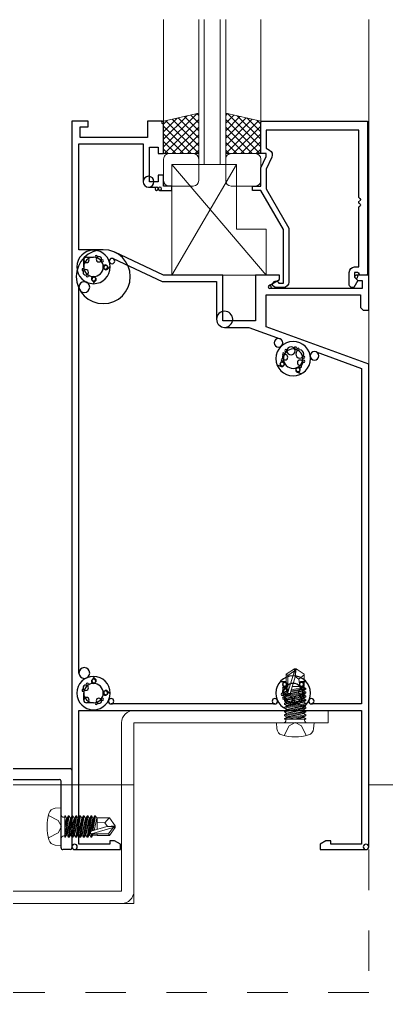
# Model space of a CAD drawing. Units: millimetres at full size, sheet at 1:50. Extents: x -17704 to 55037, y -1981 to 18549.
# Drawn here: x 3236 to 3508, y 1330 to 2052 of the extents above; entities that cross this region are included whole.
import ezdxf

# ---------------------------------------------------------------- set-up
doc = ezdxf.new("R2010")
doc.units = ezdxf.units.MM
doc.header["$LTSCALE"] = 50
doc.linetypes.add('USER4', pattern=[1.2, 0.6, -0.6])
doc.layers.add('0-0_0', color=7, linetype='Continuous')
doc.layers.add('F-0', color=7, linetype='Continuous', lineweight=18)

# ---------------------------------------------------------------- blocks, each defined once
blk = doc.blocks.new('2')
at = {"layer": '0-0_0'}
for p, q in [((16.3, 157.6), (16.3, 158.4)), ((2, 23), (13.3, 23)), ((34, 5), (34, 28)), ((156, 0), (170, 0))]:
    blk.add_line(p, q, dxfattribs=at)
for points in [[(196, 308), (0, 308), (0, 25)], [(16.3, 167.6), (16.3, 291.7), (188, 291.7), (188, 258), (181.7, 254.4)], [(164.3, 8), (156, 8), (156, 107.3), (198, 180), (213, 180), (213, 188), (198, 188), (198, 221.6), (188, 243), (188, 248), (198, 248), (198, 306)], [(177.7, 241.5), (188, 219.3), (188, 182.7), (146, 109.9), (146, 10)], [(24, 38), (16.3, 38), (16.3, 148.4)], [(18.3, 28), (24, 28), (24, 19.6)], [(23.4, 18.2), (18.3, 13), (25.8, 0), (29, 0)]]:
    blk.add_lwpolyline(points, dxfattribs=at)
for centre, radius, start, end in [((196, 306), 2, 0, 90), ((186.7, 245.7), 10, 120, 205), ((16.3, 163), 3, 113.5782, 246.4218), ((14.3, 167.6), 2, 293.5782, 360), ((16.3, 153), 3, 113.5782, 246.4218), ((14.3, 158.4), 2, 0, 66.4218), ((14.3, 157.6), 2, 293.5782, 0), ((14.3, 148.4), 2, 0, 66.4218), ((24, 28), 10, 0, 90), ((2, 25), 2, 180, 270), ((13.3, 26), 3, 270, 0), ((18.3, 26), 2, 90, 180), ((22, 19.6), 2, 315, 0), ((29, 5), 5, 270, 0), ((156, 10), 10, 180, 270), ((170, 6), 6, 270, 160.5288)]:
    blk.add_arc(centre, radius, start, end, dxfattribs=at)
blk = doc.blocks.new('2(1)')
at = {"layer": '0-0_0'}
for p, q in [((408, 1228), (393, 1228)), ((523, 1098), (510, 1098)), ((528, 1080), (528, 1093)), ((484.2, 1076.1), (479, 1081.3)), ((490.8, 1077.1), (489.8, 1076.1)), ((506.1, 1059.8), (507.1, 1060.8)), ((511.3, 1049), (506.1, 1054.2)), ((537, 327.3), (537, 1042.7)), ((132.6, 885), (124.5, 882)), ((134.5, 891.4), (135, 890.1)), ((156.6, 898), (156.1, 899.3)), ((169.9, 898.5), (161.7, 895.6)), ((115.9, 311), (124.5, 311)), ((128.5, 307), (128.5, 305.6)), ((151.5, 305.6), (151.5, 307)), ((155.5, 311), (164.1, 311)), ((506.1, 315.8), (511.3, 321)), ((507.1, 309.2), (506.1, 310.2)), ((479, 288.7), (484.2, 293.9)), ((489.8, 293.9), (490.8, 292.9)), ((528, 277), (528, 290)), ((510, 272), (523, 272)), ((173.8, 270), (477.3, 270))]:
    blk.add_line(p, q, dxfattribs=at)
for points in [[(387, 1222), (365, 1222), (365, 1230), (380, 1230), (380, 1250), (390, 1250), (390, 1238), (406, 1238), (406, 1302), (390, 1302), (390, 1290), (380, 1290), (380, 1348)], [(382, 1350), (410, 1350), (410, 1320), (535, 1320), (535, 1340), (520, 1340), (520, 1350), (550, 1350), (550, 5)], [(537, 1308), (418, 1308), (418, 1238)], [(491.9, 1112), (537, 1112), (537, 1308)], [(184.7, 1045.6), (165, 1057), (165, 1065), (210, 1065), (210, 980), (270, 980), (270, 1065), (380, 1065), (470.7, 1107.3)], [(473.6, 1095.4), (382.7, 1053), (282, 1053), (282, 983)], [(0, 5), (0, 900), (190, 969.2), (190, 1028), (15, 1028), (15, 1005), (10, 1000), (0, 1000), (0, 1065), (23, 1065)], [(25.1, 1059.9), (20.2, 1055), (12, 1055), (12, 1040), (183.2, 1040)], [(267, 968), (221.9, 968), (164.3, 947)], [(97.6, 922.8), (13, 892), (13, 270), (106.2, 270)], [(545, 0), (460, 0), (460, 10), (470.9, 16.3), (480, 16.3), (480, 10), (537, 10), (537, 258), (13, 258), (13, 10), (70, 10), (70, 16.3), (79.1, 16.3), (90, 10), (90, 0), (5, 0)]]:
    blk.add_lwpolyline(points, dxfattribs=at)
for centre, radius in [((382, 1348), 2), ((408, 1238), 10), ((387, 1225), 3), ((393, 1225), 3), ((491.9, 1062), 50), ((510, 1080), 31), ((510, 1080), 31), ((504.9, 1099.3), 2), ((475.7, 1090.9), 5), ((487, 1078.9), 4), ((488, 1079.9), 4), ((493.6, 1091.4), 2), ((510, 1080), 18), ((510, 1080), 18), ((510, 1080), 18), ((510, 1080), 18), ((500, 1094.3), 5), ((523, 1093), 5), ((23, 1062), 3), ((524.3, 1070), 5), ((521.4, 1063.6), 2), ((529.3, 1074.9), 2), ((508.9, 1057), 4), ((509.9, 1058), 4), ((527, 1042.7), 10), ((183.2, 1043), 3), ((267, 983), 15), ((140, 910), 32), ((140, 910), 32), ((167, 939.5), 8), ((100.3, 915.2), 8), ((127.7, 918.6), 7.5), ((140, 910), 18), ((140, 910), 18), ((140, 910), 18), ((140, 910), 18), ((140, 910), 18), ((130.6, 927.7), 2), ((135.9, 929.6), 2), ((143.9, 924.5), 7.5), ((153.4, 924.9), 2), ((157.9, 918.8), 2), ((120.2, 912.8), 2), ((120.6, 905.2), 2), ((127, 902.5), 5), ((154.8, 912.6), 5), ((159.9, 900.6), 4), ((160.4, 899.3), 4), ((159.9, 907.8), 2), ((126.2, 895.6), 2), ((130.8, 890), 4), ((131.2, 888.7), 4), ((527, 327.3), 10), ((140, 290), 32), ((140, 290), 32), ((124.5, 307), 4), ((124.5, 305.6), 4), ((140, 290), 18), ((140, 290), 18), ((140, 290), 18), ((140, 290), 18), ((140, 290), 18), ((155.5, 307), 4), ((155.5, 305.6), 4), ((510, 290), 31), ((510, 290), 31), ((510, 290), 18), ((510, 290), 18), ((510, 290), 18), ((510, 290), 18), ((508.9, 313), 4), ((509.9, 312), 4), ((521.4, 306.4), 2), ((120.1, 287.8), 2), ((122.1, 298.8), 2), ((125.2, 292.6), 5), ((154.8, 292.6), 5), ((157.9, 298.8), 2), ((159.9, 287.8), 2), ((487, 291.1), 4), ((488, 290.1), 4), ((524.3, 300), 5), ((529.3, 295.1), 2), ((106.2, 275), 5), ((122.3, 280.6), 2), ((131.4, 277.7), 7.5), ((137.2, 270.2), 2), ((142.8, 270.2), 2), ((148.6, 277.7), 7.5), ((157.7, 280.6), 2), ((173.8, 275), 5), ((477.3, 275), 5), ((493.6, 278.6), 2), ((500, 275.7), 5), ((504.9, 270.7), 2), ((523, 277), 5), ((5, 5), 5), ((545, 5), 5)]:
    blk.add_circle(centre, radius, dxfattribs=at)
blk = doc.blocks.new('K')
at = {"layer": '0-0_0'}
for p, q in [((3, 0), (147, 0)), ((0, -147), (0, -3)), ((150, -3), (150, -17)), ((20, -147), (20, -23)), ((147, -20), (23, -20)), ((3, -150), (17, -150))]:
    blk.add_line(p, q, dxfattribs=at)
for centre, start, end in [((3, -3), 90, 180), ((147, -3), 0, 90), ((147, -17), 270, 0), ((23, -23), 90, 180), ((3, -147), 180, 270), ((17, -147), 270, 0)]:
    blk.add_arc(centre, 3, start, end, dxfattribs=at)

msp = doc.modelspace()

# ---------------------------------------------------------------- linework, layer by layer
at = {"layer": 'F-0'}
for p, q in [((3343.12, 1976.13), (3343.12, 2051.63)), ((3369.12, 1944.13), (3369.12, 2051.63)), ((3373.12, 1944.13), (3373.12, 2051.63)), ((3385.12, 1944.13), (3385.12, 2051.63)), ((3389.12, 1944.13), (3389.12, 2051.63)), ((3415.12, 1976.13), (3415.12, 2051.63)), ((3495.12, 1496.13), (3495.12, 2051.63)), ((3343.12, 1976.13), (3369.12, 1982.13)), ((3343.12, 1957.1), (3367.86, 1981.84)), ((3343.12, 1962.76), (3360.51, 1980.14)), ((3343.12, 1968.41), (3353.15, 1978.44)), ((3343.81, 1952.13), (3369.12, 1977.44)), ((3369.12, 1957.84), (3349.39, 1977.58)), ((3369.12, 1963.5), (3353.99, 1978.64)), ((3369.12, 1969.16), (3358.58, 1979.7)), ((3369.12, 1974.81), (3363.18, 1980.76)), ((3369.12, 1980.47), (3367.78, 1981.82)), ((3415.12, 1976.13), (3389.12, 1982.13)), ((3389.12, 1980.47), (3390.47, 1981.82)), ((3389.12, 1974.81), (3395.06, 1980.76)), ((3389.12, 1969.16), (3399.66, 1979.7)), ((3389.12, 1963.5), (3404.26, 1978.64)), ((3389.12, 1957.84), (3408.85, 1977.58)), ((3414.43, 1952.13), (3389.12, 1977.44)), ((3415.12, 1957.1), (3390.38, 1981.84)), ((3415.12, 1962.76), (3397.74, 1980.14)), ((3415.12, 1968.41), (3405.09, 1978.44)), ((3343.12, 1974.07), (3345.8, 1976.75)), ((3343.12, 1952.13), (3343.12, 1976.13)), ((3363.52, 1952.13), (3343.12, 1972.53)), ((3369.12, 1952.19), (3344.79, 1976.51)), ((3349.46, 1952.13), (3369.12, 1971.79)), ((3389.12, 1952.19), (3413.45, 1976.51)), ((3408.78, 1952.13), (3389.12, 1971.79)), ((3394.72, 1952.13), (3415.12, 1972.53)), ((3415.12, 1974.07), (3412.44, 1976.75)), ((3415.12, 1952.13), (3415.12, 1976.13)), ((3357.87, 1952.13), (3343.12, 1966.87)), ((3355.12, 1952.13), (3369.12, 1966.13)), ((3403.12, 1952.13), (3389.12, 1966.13)), ((3400.38, 1952.13), (3415.12, 1966.87)), ((3352.21, 1952.13), (3343.12, 1961.22)), ((3346.55, 1952.13), (3343.12, 1955.56)), ((3360.78, 1952.13), (3369.12, 1960.47)), ((3397.46, 1952.13), (3389.12, 1960.47)), ((3406.03, 1952.13), (3415.12, 1961.22)), ((3411.69, 1952.13), (3415.12, 1955.56)), ((3369.12, 1952.13), (3343.12, 1952.13)), ((3343.12, 1932.13), (3343.12, 1948.13)), ((3347.12, 1952.13), (3365.12, 1952.13)), ((3366.43, 1952.13), (3369.12, 1954.81)), ((3369.12, 1948.13), (3369.12, 1932.13)), ((3391.81, 1952.13), (3389.12, 1954.81)), ((3389.12, 1952.13), (3415.12, 1952.13)), ((3389.12, 1948.13), (3389.12, 1932.13)), ((3411.12, 1952.13), (3393.12, 1952.13)), ((3415.12, 1932.13), (3415.12, 1948.13)), ((3349.12, 1944.13), (3419.12, 1862.13)), ((3397.12, 1944.13), (3349.12, 1862.13)), ((3369.12, 1944.13), (3389.12, 1944.13)), ((3365.12, 1928.13), (3347.12, 1928.13)), ((3393.12, 1928.13), (3411.12, 1928.13)), ((3434.07, 1566.08), (3440.07, 1570.13)), ((3435.27, 1565.31), (3440.07, 1568.68)), ((3440.07, 1570.13), (3441.27, 1570.13)), ((3440.07, 1568.68), (3440.07, 1570.13)), ((3440.67, 1564.1), (3440.67, 1570.13)), ((3440.67, 1564.1), (3441.27, 1570.13)), ((3447.27, 1566.08), (3441.27, 1570.13)), ((3443.47, 1562.53), (3447.27, 1565.78)), ((3447.27, 1556.93), (3447.27, 1566.08)), ((3440.67, 1564.1), (3437.23, 1552.5)), ((3435.27, 1553.32), (3432.75, 1552.88)), ((3448.58, 1552.88), (3432.75, 1550.08)), ((3432.75, 1552.18), (3432.75, 1552.88)), ((3432.75, 1552.18), (3435.27, 1552.63)), ((3432.75, 1552.18), (3434.27, 1551.3)), ((3432.75, 1549.38), (3448.58, 1552.18)), ((3434.07, 1556.93), (3435.27, 1556.93)), ((3434.27, 1556.93), (3434.27, 1553.75)), ((3447.07, 1554.1), (3434.27, 1551.3)), ((3434.27, 1550.95), (3447.07, 1553.75)), ((3447.07, 1551.3), (3434.27, 1548.5)), ((3434.27, 1551.3), (3434.27, 1550.95)), ((3437.37, 1553), (3448.58, 1554.98)), ((3448.58, 1555.68), (3437.59, 1553.73)), ((3437.83, 1554.53), (3447.07, 1556.55)), ((3438.54, 1556.93), (3447.27, 1556.93)), ((3447.07, 1556.9), (3447.07, 1556.55)), ((3448.58, 1555.68), (3447.07, 1556.55)), ((3448.58, 1554.98), (3447.07, 1554.1)), ((3447.07, 1554.1), (3447.07, 1553.75)), ((3448.58, 1552.88), (3447.07, 1553.75)), ((3448.58, 1552.18), (3447.07, 1551.3)), ((3447.07, 1551.3), (3447.07, 1550.95)), ((3448.58, 1554.98), (3448.58, 1555.68)), ((3448.58, 1552.18), (3448.58, 1552.88)), ((3432.75, 1550.08), (3434.27, 1550.95)), ((3448.58, 1550.08), (3432.75, 1547.28)), ((3432.75, 1549.38), (3432.75, 1550.08)), ((3432.75, 1549.38), (3434.27, 1548.5)), ((3432.75, 1546.58), (3448.58, 1549.38)), ((3432.75, 1547.28), (3434.27, 1548.15)), ((3448.58, 1547.28), (3432.75, 1544.48)), ((3432.75, 1546.58), (3432.75, 1547.28)), ((3432.75, 1546.58), (3434.27, 1545.7)), ((3432.75, 1543.78), (3448.58, 1546.58)), ((3432.75, 1544.48), (3434.27, 1545.35)), ((3448.58, 1544.48), (3432.75, 1541.68)), ((3432.75, 1543.78), (3432.75, 1544.48)), ((3434.27, 1548.15), (3447.07, 1550.95)), ((3447.07, 1548.5), (3434.27, 1545.7)), ((3434.27, 1548.5), (3434.27, 1548.15)), ((3434.27, 1545.35), (3447.07, 1548.15)), ((3447.07, 1545.7), (3434.27, 1542.9)), ((3434.27, 1545.7), (3434.27, 1545.35)), ((3434.27, 1542.55), (3447.07, 1545.35)), ((3448.58, 1550.08), (3447.07, 1550.95)), ((3448.58, 1549.38), (3447.07, 1548.5)), ((3447.07, 1548.5), (3447.07, 1548.15)), ((3448.58, 1547.28), (3447.07, 1548.15)), ((3448.58, 1546.58), (3447.07, 1545.7)), ((3447.07, 1545.7), (3447.07, 1545.35)), ((3448.58, 1544.48), (3447.07, 1545.35)), ((3448.58, 1549.38), (3448.58, 1550.08)), ((3448.58, 1546.58), (3448.58, 1547.28)), ((3448.58, 1543.78), (3448.58, 1544.48)), ((3432.75, 1543.78), (3434.27, 1542.9)), ((3432.75, 1540.98), (3448.58, 1543.78)), ((3432.75, 1541.68), (3434.27, 1542.55)), ((3432.75, 1540.98), (3432.75, 1541.68)), ((3432.75, 1540.98), (3434.27, 1540.1)), ((3448.58, 1538.88), (3432.75, 1536.08)), ((3432.75, 1538.18), (3434.27, 1537.3)), ((3432.75, 1536.08), (3434.27, 1536.95)), ((3447.07, 1542.9), (3434.27, 1540.1)), ((3434.27, 1542.9), (3434.27, 1542.55)), ((3434.27, 1540.1), (3434.27, 1539.75)), ((3434.27, 1536.95), (3447.07, 1539.75)), ((3447.07, 1537.3), (3434.27, 1534.5)), ((3434.27, 1537.3), (3434.27, 1536.95)), ((3434.27, 1534.15), (3447.07, 1536.95)), ((3448.58, 1543.78), (3447.07, 1542.9)), ((3447.07, 1542.9), (3447.07, 1542.55)), ((3448.58, 1541.68), (3447.07, 1542.55)), ((3447.07, 1540.1), (3447.07, 1539.75)), ((3448.58, 1538.88), (3447.07, 1539.75)), ((3447.07, 1537.3), (3447.07, 1536.95)), ((3448.58, 1536.08), (3447.07, 1536.95)), ((3448.58, 1538.18), (3448.58, 1538.88)), ((3426.67, 1530.13), (3427.06, 1525.65)), ((3426.67, 1530.13), (3454.67, 1530.13)), ((3432.75, 1535.38), (3432.75, 1536.08)), ((3448.58, 1536.08), (3432.75, 1533.28)), ((3432.75, 1535.38), (3434.27, 1534.5)), ((3432.75, 1533.28), (3434.27, 1534.15)), ((3432.75, 1532.93), (3432.75, 1533.28)), ((3432.75, 1532.93), (3448.58, 1532.93)), ((3433.75, 1532.13), (3433.75, 1532.93)), ((3434.27, 1534.5), (3434.27, 1534.15)), ((3441.47, 1532.93), (3447.07, 1534.15)), ((3447.07, 1534.5), (3447.07, 1534.15)), ((3448.58, 1533.28), (3447.07, 1534.15)), ((3447.59, 1532.13), (3447.59, 1532.93)), ((3454.67, 1530.13), (3454.27, 1525.65)), ((3495.12, 1484.13), (6787.21, 1484.13)), ((3267.12, 1467.12), (3262.64, 1466.73)), ((3267.12, 1439.12), (3267.12, 1467.12)), ((3269.12, 1460.04), (3269.92, 1460.04)), ((3269.92, 1445.21), (3269.92, 1461.04)), ((3269.92, 1453.92), (3271.15, 1459.52)), ((3270.27, 1461.04), (3271.15, 1459.52)), ((3273.07, 1461.04), (3270.27, 1445.21)), ((3271.5, 1459.52), (3271.15, 1459.52)), ((3271.15, 1446.72), (3273.95, 1459.52)), ((3274.3, 1459.52), (3271.5, 1446.72)), ((3275.87, 1461.04), (3273.07, 1445.21)), ((3273.07, 1461.04), (3273.95, 1459.52)), ((3273.95, 1446.72), (3276.75, 1459.52)), ((3274.3, 1459.52), (3273.95, 1459.52)), ((3275.17, 1461.04), (3275.87, 1461.04)), ((3275.87, 1461.04), (3276.75, 1459.52)), ((3277.1, 1459.52), (3276.75, 1459.52)), ((3279.9, 1459.52), (3277.1, 1446.72)), ((3277.97, 1445.21), (3280.77, 1461.04)), ((3281.47, 1461.04), (3278.67, 1445.21)), ((3278.67, 1461.04), (3279.55, 1459.52)), ((3279.9, 1459.52), (3279.55, 1459.52)), ((3279.55, 1446.72), (3282.35, 1459.52)), ((3280.77, 1461.04), (3279.9, 1459.52)), ((3282.7, 1459.52), (3279.9, 1446.72)), ((3280.77, 1461.04), (3281.47, 1461.04)), ((3280.77, 1445.21), (3283.57, 1461.04)), ((3281.47, 1461.04), (3282.35, 1459.52)), ((3284.27, 1461.04), (3281.47, 1445.21)), ((3282.7, 1459.52), (3282.35, 1459.52)), ((3282.35, 1446.72), (3285.15, 1459.52)), ((3283.57, 1461.04), (3282.7, 1459.52)), ((3285.5, 1459.52), (3282.7, 1446.72)), ((3283.57, 1461.04), (3284.27, 1461.04)), ((3283.57, 1445.21), (3286.37, 1461.04)), ((3284.27, 1461.04), (3285.15, 1459.52)), ((3287.07, 1461.04), (3284.27, 1445.21)), ((3285.5, 1459.52), (3285.15, 1459.52)), ((3285.15, 1446.72), (3287.95, 1459.52)), ((3286.37, 1461.04), (3285.5, 1459.52)), ((3288.3, 1459.52), (3285.5, 1446.72)), ((3286.37, 1461.04), (3287.07, 1461.04)), ((3286.37, 1445.21), (3289.17, 1461.04)), ((3287.07, 1461.04), (3287.95, 1459.52)), ((3289.87, 1461.04), (3287.07, 1445.21)), ((3288.3, 1459.52), (3287.95, 1459.52)), ((3287.95, 1446.72), (3290.75, 1459.52)), ((3289.17, 1461.04), (3288.3, 1459.52)), ((3291.1, 1459.52), (3288.3, 1446.72)), ((3289.17, 1461.04), (3289.87, 1461.04)), ((3289.87, 1461.04), (3290.75, 1459.52)), ((3289.99, 1449.83), (3291.97, 1461.04)), ((3292.67, 1461.04), (3290.73, 1450.05)), ((3291.1, 1459.52), (3290.75, 1459.52)), ((3291.97, 1461.04), (3291.1, 1459.52)), ((3291.53, 1450.29), (3293.55, 1459.52)), ((3291.97, 1461.04), (3292.67, 1461.04)), ((3292.67, 1461.04), (3293.55, 1459.52)), ((3293.9, 1459.52), (3293.55, 1459.52)), ((3293.92, 1451), (3293.92, 1459.72)), ((3293.92, 1459.72), (3303.07, 1459.72)), ((3299.52, 1455.92), (3302.77, 1459.72)), ((3303.07, 1459.72), (3307.12, 1453.72)), ((3301.1, 1453.12), (3289.49, 1449.68)), ((3301.1, 1453.12), (3307.12, 1453.72)), ((3301.1, 1453.12), (3307.12, 1453.12)), ((3302.3, 1447.72), (3305.67, 1452.52)), ((3303.07, 1446.52), (3307.12, 1452.52)), ((3305.67, 1452.52), (3307.12, 1452.52)), ((3307.12, 1452.52), (3307.12, 1453.72)), ((3269.12, 1446.2), (3269.92, 1446.2)), ((3269.92, 1445.21), (3270.27, 1445.21)), ((3270.27, 1445.21), (3271.15, 1446.72)), ((3271.5, 1446.72), (3271.15, 1446.72)), ((3272.37, 1445.21), (3271.5, 1446.72)), ((3272.37, 1445.21), (3273.07, 1445.21)), ((3273.07, 1445.21), (3273.95, 1446.72)), ((3274.3, 1446.72), (3273.95, 1446.72)), ((3275.17, 1445.21), (3274.3, 1446.72)), ((3277.1, 1446.72), (3276.75, 1446.72)), ((3277.97, 1445.21), (3277.1, 1446.72)), ((3277.97, 1445.21), (3278.67, 1445.21)), ((3278.67, 1445.21), (3279.55, 1446.72)), ((3279.9, 1446.72), (3279.55, 1446.72)), ((3280.77, 1445.21), (3279.9, 1446.72)), ((3280.77, 1445.21), (3281.47, 1445.21)), ((3281.47, 1445.21), (3282.35, 1446.72)), ((3282.7, 1446.72), (3282.35, 1446.72)), ((3283.57, 1445.21), (3282.7, 1446.72)), ((3283.57, 1445.21), (3284.27, 1445.21)), ((3284.27, 1445.21), (3285.15, 1446.72)), ((3285.5, 1446.72), (3285.15, 1446.72)), ((3286.37, 1445.21), (3285.5, 1446.72)), ((3286.37, 1445.21), (3287.07, 1445.21)), ((3287.07, 1445.21), (3287.95, 1446.72)), ((3288.3, 1446.72), (3287.95, 1446.72)), ((3289.17, 1445.21), (3288.3, 1446.72)), ((3289.17, 1445.21), (3289.62, 1447.73)), ((3289.17, 1445.21), (3289.87, 1445.21)), ((3290.32, 1447.72), (3289.87, 1445.21)), ((3293.92, 1446.72), (3290.75, 1446.72)), ((3293.92, 1446.52), (3293.92, 1447.72)), ((3267.12, 1439.12), (3262.64, 1439.51))]:
    msp.add_line(p, q, dxfattribs=at)
at = {"layer": 'F-0', "linetype": 'USER4'}
for p, q in [((3495.12, 1496.13), (3495.12, 1330.13)), ((3495.12, 1330.13), (3215.12, 1330.13))]:
    msp.add_line(p, q, dxfattribs=at)
at = {"layer": 'F-0'}
for points in [[(3397.12, 1944.13), (3349.12, 1944.13), (3349.12, 1862.13), (3419.12, 1862.13), (3419.12, 1896.13), (3397.12, 1896.13)], [(3321.12, 1484.13), (3218.32, 1484.13), (3218.32, 1396.13), (3321.12, 1396.13)]]:
    msp.add_lwpolyline(points, close=True, dxfattribs=at)
for points in [[(3434.07, 1556.93), (3434.07, 1566.08), (3435.27, 1565.31)], [(3440.07, 1568.68), (3435.27, 1552.72), (3435.27, 1565.31)], [(3440.67, 1564.53), (3443.47, 1562.53), (3444.03, 1556.93)], [(3432.75, 1552.88), (3434.27, 1553.75), (3435.27, 1553.97)], [(3321.12, 1539.33), (3465.12, 1539.33), (3465.12, 1530.13), (3321.12, 1530.13), (3321.12, 1405.33)], [(3432.75, 1538.18), (3432.75, 1538.88), (3434.27, 1539.75), (3447.07, 1542.55)], [(3432.75, 1538.18), (3448.58, 1540.98), (3448.58, 1541.68), (3432.75, 1538.88)], [(3432.75, 1535.38), (3448.58, 1538.18), (3447.07, 1537.3)], [(3448.58, 1540.98), (3447.07, 1540.1), (3434.27, 1537.3)], [(3218.32, 1405.33), (3311.92, 1405.33), (3311.92, 1530.13)], [(3432.47, 1520.67), (3436.09, 1527.94), (3440.67, 1530.37)], [(3434.72, 1532.93), (3448.58, 1535.38), (3448.58, 1536.08)], [(3448.58, 1535.38), (3447.07, 1534.5), (3439.86, 1532.93)], [(3448.87, 1520.67), (3445.25, 1527.94), (3440.67, 1530.37)], [(3448.58, 1532.93), (3448.58, 1533.28), (3446.61, 1532.93)], [(3257.67, 1461.32), (3264.93, 1457.7), (3267.36, 1453.12)], [(3269.92, 1461.04), (3270.27, 1461.04), (3269.92, 1459.06)], [(3269.92, 1447.18), (3272.37, 1461.04), (3273.07, 1461.04)], [(3272.37, 1461.04), (3271.5, 1459.52), (3269.92, 1452.32)], [(3272.37, 1445.21), (3275.17, 1461.04), (3274.3, 1459.52)], [(3277.97, 1461.04), (3277.1, 1459.52), (3274.3, 1446.72)], [(3275.17, 1445.21), (3277.97, 1461.04), (3278.67, 1461.04), (3275.87, 1445.21)], [(3275.17, 1445.21), (3275.87, 1445.21), (3276.75, 1446.72), (3279.55, 1459.52)], [(3257.67, 1444.92), (3264.93, 1448.54), (3267.36, 1453.12)], [(3305.67, 1452.52), (3289.71, 1447.72), (3302.3, 1447.72)], [(3301.53, 1453.12), (3299.52, 1455.92), (3293.92, 1456.48)], [(3289.87, 1445.21), (3290.75, 1446.72), (3290.96, 1447.72)], [(3293.92, 1446.52), (3303.07, 1446.52), (3302.3, 1447.72)], [(3311.92, 1396.13), (3218.32, 1396.13), (3218.32, 1348.13), (3209.12, 1348.13)]]:
    msp.add_lwpolyline(points, dxfattribs=at)
for centre, radius, start, end in [((3347.12, 1948.13), 4, 89.9999, 179.9999), ((3365.12, 1948.13), 4, 359.9999, 89.9999), ((3393.12, 1948.13), 4, 90.0001, 180.0001), ((3411.12, 1948.13), 4, 0.0001, 90.0001), ((3347.12, 1932.13), 4, 179.9999, 269.9999), ((3365.12, 1932.13), 4, 269.9999, 359.9999), ((3393.12, 1932.13), 4, 180.0001, 270.0001), ((3411.12, 1932.13), 4, 270.0001, 0.0001), ((3436.26, 1552.72), 0.993, 180, 347.19096), ((3321.12, 1530.13), 9.2, 90, 180), ((3431.75, 1532.13), 2, 270, 0), ((3449.59, 1532.13), 2, 180, 270), ((3432.24, 1526.1), 5.2, 185, 254.11915), ((3449.09, 1526.1), 5.2, 285.88085, 355), ((3440.67, 1555.73), 36, 254.11915, 285.88085), ((3263.1, 1461.55), 5.2, 95, 164.11915), ((3292.72, 1453.12), 36, 164.11915, 195.88085), ((3269.12, 1462.04), 2, 180, 270), ((3263.1, 1444.69), 5.2, 195.88085, 265), ((3269.12, 1444.2), 2, 90, 180), ((3289.71, 1448.71), 0.993, 102.80904, 270), ((3311.92, 1405.33), 9.2, 270, 360)]:
    msp.add_arc(centre, radius, start, end, dxfattribs=at)

# ---------------------------------------------------------------- block references
at = {"layer": 'F-0', "xscale": -0.4, "yscale": 0.4}
for name, p in [('2(1)', (3495.12, 1436.13)), ('2', (3494.32, 1852.93))]:
    msp.add_blockref(name, p, dxfattribs=at)
at = {"layer": 'F-0', "xscale": 0.4, "yscale": 0.4, "rotation": 270}
msp.add_blockref('K', (3275.12, 1496.13), dxfattribs=at)

doc.saveas('drawing.dxf')
